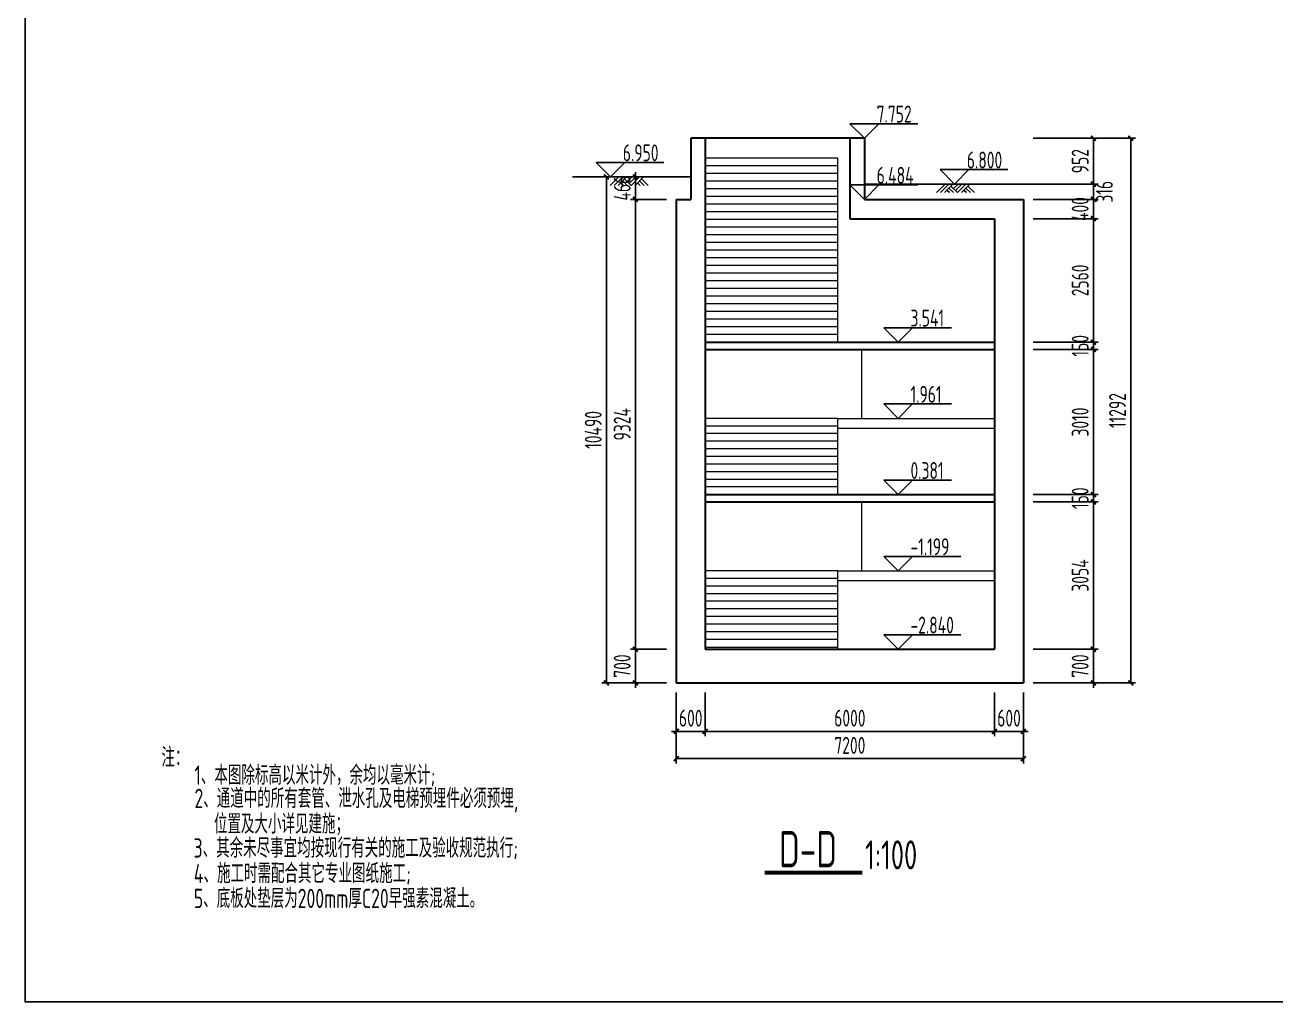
# Model space of a CAD drawing. Header units: millimetres. Extents: x -897614 to 191467, y -439928 to 101803.
# Drawn here: x -439323 to -413381, y -295322 to -275070 of the extents above; entities that cross this region are included whole.
import ezdxf

# ---------------------------------------------------------------- set-up
doc = ezdxf.new("R2010")
doc.units = ezdxf.units.MM
doc.header["$LTSCALE"] = 1000
for name, color, linetype in [('DIM_ELEV', 3, 'Continuous'), ('DIM_LEAD', 3, 'Continuous'), ('DIM_SYMB', 3, 'Continuous'), ('DMX', 7, 'Continuous'), ('gps', 233, 'Continuous'), ('PUB_TEXT', 7, 'Continuous'), ('STAIR', 2, 'Continuous'), ('TEXT(水平)', 7, 'Continuous')]:
    doc.layers.add(name, color=color, linetype=linetype)
doc.layers.add('DY', color=1, linetype='Continuous', plot=False)
doc.layers.add('WALL', color=6, linetype='Continuous', lineweight=30)
doc.styles.add('TSSD', font='tssdeng.shx', dxfattribs={"width": 0.7, "bigfont": 'tssdchn.shx'})
doc.styles.add('TSSD_Rein', font='tssdeng.shx', dxfattribs={"width": 0.75, "bigfont": 'hztxt.shx'})
doc.dimstyles.new('TSD', dxfattribs={"dimtxt": 350, "dimasz": 100, "dimexe": 100, "dimexo": 200, "dimgap": 100, "dimtad": 1, "dimdec": 0, "dimzin": 0, "dimdsep": 46, "dimtxsty": 'TSSD', "dimblk": 'ARCHTICK', "dimcen": 0.09, "dimclrt": 7, "dimazin": 2, "dimtfac": 1, "dimtdec": 0, "dimtix": 1, "dimtmove": 2, "dimatfit": 3, "dimfxl": 0, "dimtolj": 1, "dimtzin": 0, "dimarcsym": 0})

# ---------------------------------------------------------------- blocks, each defined once
blk = doc.blocks.new('_ArchTick')
at = {"color": 0, "linetype": 'ByBlock', "const_width": 0.4}
blk.add_lwpolyline([(-0.5, -0.5), (0.5, 0.5)], dxfattribs=at)
blk = doc.blocks.new('*D1043')
at = {"layer": 'Defpoints', "color": 0, "transparency": 16777216}
for p in [(-425818, -288708), (-425218, -288708), (-425218, -289713)]:
    blk.add_point(p, dxfattribs=at)
at = {"layer": 'DIM_LEAD', "color": 0, "lineweight": -2, "transparency": 16777216}
for p, q in [((-425818, -288908), (-425818, -289813)), ((-425218, -288908), (-425218, -289813)), ((-425818, -289713), (-425918, -289713)), ((-425818, -289713), (-425218, -289713)), ((-425218, -289713), (-425118, -289713))]:
    blk.add_line(p, q, dxfattribs=at)
at = {"layer": 'DIM_LEAD', "color": 0, "lineweight": -2, "transparency": 16777216, "xscale": 100, "yscale": 100, "zscale": 100}
blk.add_blockref('_ArchTick', (-425818, -289713), dxfattribs=at)
at = {"layer": 'DIM_LEAD', "color": 0, "lineweight": -2, "transparency": 16777216, "xscale": 100, "yscale": 100, "zscale": 100, "rotation": 180}
blk.add_blockref('_ArchTick', (-425218, -289713), dxfattribs=at)
at = {"layer": 'DIM_LEAD', "color": 7, "transparency": 16777216, "insert": (-425518, -289438), "char_height": 350, "attachment_point": 5, "style": 'TSSD'}
blk.add_mtext('\\A1;600', dxfattribs=at)
blk = doc.blocks.new('*D1044')
at = {"layer": 'Defpoints', "color": 0, "transparency": 16777216}
for p in [(-425218, -288708), (-419218, -288708), (-419218, -289713)]:
    blk.add_point(p, dxfattribs=at)
at = {"layer": 'DIM_LEAD', "color": 0, "lineweight": -2, "transparency": 16777216}
for p, q in [((-425218, -288908), (-425218, -289813)), ((-419218, -288908), (-419218, -289813)), ((-425218, -289713), (-419218, -289713))]:
    blk.add_line(p, q, dxfattribs=at)
at = {"layer": 'DIM_LEAD', "color": 0, "lineweight": -2, "transparency": 16777216, "xscale": 100, "yscale": 100, "zscale": 100, "rotation": 180}
blk.add_blockref('_ArchTick', (-425218, -289713), dxfattribs=at)
at = {"layer": 'DIM_LEAD', "color": 0, "lineweight": -2, "transparency": 16777216, "xscale": 100, "yscale": 100, "zscale": 100}
blk.add_blockref('_ArchTick', (-419218, -289713), dxfattribs=at)
at = {"layer": 'DIM_LEAD', "color": 7, "transparency": 16777216, "insert": (-422218, -289438), "char_height": 350, "attachment_point": 5, "style": 'TSSD'}
blk.add_mtext('\\A1;6000', dxfattribs=at)
blk = doc.blocks.new('*D1045')
at = {"layer": 'Defpoints', "color": 0, "transparency": 16777216}
for p in [(-419218, -288708), (-418618, -288708), (-418618, -289713)]:
    blk.add_point(p, dxfattribs=at)
at = {"layer": 'DIM_LEAD', "color": 0, "lineweight": -2, "transparency": 16777216}
for p, q in [((-419218, -288908), (-419218, -289813)), ((-418618, -288908), (-418618, -289813)), ((-419218, -289713), (-419318, -289713)), ((-419218, -289713), (-418618, -289713)), ((-418618, -289713), (-418518, -289713))]:
    blk.add_line(p, q, dxfattribs=at)
at = {"layer": 'DIM_LEAD', "color": 0, "lineweight": -2, "transparency": 16777216, "xscale": 100, "yscale": 100, "zscale": 100}
blk.add_blockref('_ArchTick', (-419218, -289713), dxfattribs=at)
at = {"layer": 'DIM_LEAD', "color": 0, "lineweight": -2, "transparency": 16777216, "xscale": 100, "yscale": 100, "zscale": 100, "rotation": 180}
blk.add_blockref('_ArchTick', (-418618, -289713), dxfattribs=at)
at = {"layer": 'DIM_LEAD', "color": 7, "transparency": 16777216, "insert": (-418918, -289438), "char_height": 350, "attachment_point": 5, "style": 'TSSD'}
blk.add_mtext('\\A1;600', dxfattribs=at)
blk = doc.blocks.new('*D1046')
at = {"layer": 'Defpoints', "color": 0, "transparency": 16777216}
for p in [(-425818, -288708), (-418618, -288708), (-425818, -290278)]:
    blk.add_point(p, dxfattribs=at)
at = {"layer": 'DIM_LEAD', "color": 0, "lineweight": -2, "transparency": 16777216}
for p, q in [((-425818, -288908), (-425818, -290378)), ((-418618, -288908), (-418618, -290378)), ((-418618, -290278), (-425818, -290278))]:
    blk.add_line(p, q, dxfattribs=at)
at = {"layer": 'DIM_LEAD', "color": 0, "lineweight": -2, "transparency": 16777216, "xscale": 100, "yscale": 100, "zscale": 100, "rotation": 180}
blk.add_blockref('_ArchTick', (-425818, -290278), dxfattribs=at)
at = {"layer": 'DIM_LEAD', "color": 0, "lineweight": -2, "transparency": 16777216, "xscale": 100, "yscale": 100, "zscale": 100}
blk.add_blockref('_ArchTick', (-418618, -290278), dxfattribs=at)
at = {"layer": 'DIM_LEAD', "color": 7, "transparency": 16777216, "insert": (-422218, -290003), "char_height": 350, "attachment_point": 5, "style": 'TSSD'}
blk.add_mtext('\\A1;7200', dxfattribs=at)
blk = doc.blocks.new('*D1047')
at = {"layer": 'Defpoints', "color": 0, "transparency": 16777216}
for p in [(-418618, -288008), (-417167, -288008), (-418618, -288708)]:
    blk.add_point(p, dxfattribs=at)
at = {"layer": 'DIM_LEAD', "color": 0, "lineweight": -2, "transparency": 16777216}
for p, q in [((-417167, -288008), (-417167, -287908)), ((-418418, -288008), (-417067, -288008)), ((-417167, -288708), (-417167, -288008)), ((-418418, -288708), (-417067, -288708)), ((-417167, -288708), (-417167, -288808))]:
    blk.add_line(p, q, dxfattribs=at)
at = {"layer": 'DIM_LEAD', "color": 0, "lineweight": -2, "transparency": 16777216, "xscale": 100, "yscale": 100, "zscale": 100}
for p, rotation in [((-417167, -288008), 270), ((-417167, -288708), 90)]:
    blk.add_blockref('_ArchTick', p, dxfattribs=dict(at, rotation=rotation))
at = {"layer": 'DIM_LEAD', "color": 7, "transparency": 16777216, "insert": (-417442, -288358), "char_height": 350, "attachment_point": 5, "rotation": 90, "style": 'TSSD'}
blk.add_mtext('\\A1;700', dxfattribs=at)
blk = doc.blocks.new('*D1048')
at = {"layer": 'Defpoints', "color": 0, "transparency": 16777216}
for p in [(-418618, -284954), (-417167, -284954), (-418618, -288008, 0)]:
    blk.add_point(p, dxfattribs=at)
at = {"layer": 'DIM_LEAD', "color": 0, "lineweight": -2, "transparency": 16777216}
for p, q in [((-418418, -284954), (-417067, -284954)), ((-417167, -288008), (-417167, -284954)), ((-418418, -288008), (-417067, -288008))]:
    blk.add_line(p, q, dxfattribs=at)
at = {"layer": 'DIM_LEAD', "color": 0, "lineweight": -2, "transparency": 16777216, "xscale": 100, "yscale": 100, "zscale": 100}
for p, rotation in [((-417167, -284954), 90), ((-417167, -288008), 270)]:
    blk.add_blockref('_ArchTick', p, dxfattribs=dict(at, rotation=rotation))
at = {"layer": 'DIM_LEAD', "color": 7, "transparency": 16777216, "insert": (-417442, -286481), "char_height": 350, "attachment_point": 5, "rotation": 90, "style": 'TSSD'}
blk.add_mtext('\\A1;3054', dxfattribs=at)
blk = doc.blocks.new('*D1049')
at = {"layer": 'Defpoints', "color": 0, "transparency": 16777216}
for p in [(-418618, -284804), (-417167, -284804), (-418618, -284954)]:
    blk.add_point(p, dxfattribs=at)
at = {"layer": 'DIM_LEAD', "color": 0, "lineweight": -2, "transparency": 16777216}
for p, q in [((-418418, -284804), (-417067, -284804)), ((-417167, -284804), (-417167, -284704)), ((-417167, -284954), (-417167, -284804)), ((-418418, -284954), (-417067, -284954)), ((-417167, -284954), (-417167, -285054))]:
    blk.add_line(p, q, dxfattribs=at)
at = {"layer": 'DIM_LEAD', "color": 0, "lineweight": -2, "transparency": 16777216, "xscale": 100, "yscale": 100, "zscale": 100}
for p, rotation in [((-417167, -284804), 270), ((-417167, -284954), 90)]:
    blk.add_blockref('_ArchTick', p, dxfattribs=dict(at, rotation=rotation))
at = {"layer": 'DIM_LEAD', "color": 7, "transparency": 16777216, "insert": (-417442, -284879), "char_height": 350, "attachment_point": 5, "rotation": 90, "style": 'TSSD'}
blk.add_mtext('\\A1;150', dxfattribs=at)
blk = doc.blocks.new('*D1050')
at = {"layer": 'Defpoints', "color": 0, "transparency": 16777216}
for p in [(-418618, -281794), (-417167, -281794), (-418618, -284804)]:
    blk.add_point(p, dxfattribs=at)
at = {"layer": 'DIM_LEAD', "color": 0, "lineweight": -2, "transparency": 16777216}
for p, q in [((-418418, -281794), (-417067, -281794)), ((-417167, -284804), (-417167, -281794)), ((-418418, -284804), (-417067, -284804))]:
    blk.add_line(p, q, dxfattribs=at)
at = {"layer": 'DIM_LEAD', "color": 0, "lineweight": -2, "transparency": 16777216, "xscale": 100, "yscale": 100, "zscale": 100}
for p, rotation in [((-417167, -281794), 90), ((-417167, -284804), 270)]:
    blk.add_blockref('_ArchTick', p, dxfattribs=dict(at, rotation=rotation))
at = {"layer": 'DIM_LEAD', "color": 7, "transparency": 16777216, "insert": (-417442, -283299), "char_height": 350, "attachment_point": 5, "rotation": 90, "style": 'TSSD'}
blk.add_mtext('\\A1;3010', dxfattribs=at)
blk = doc.blocks.new('*D1051')
at = {"layer": 'Defpoints', "color": 0, "transparency": 16777216}
for p in [(-418618, -281644), (-417167, -281644), (-418618, -281794)]:
    blk.add_point(p, dxfattribs=at)
at = {"layer": 'DIM_LEAD', "color": 0, "lineweight": -2, "transparency": 16777216}
for p, q in [((-418418, -281644), (-417067, -281644)), ((-417167, -281644), (-417167, -281544)), ((-417167, -281794), (-417167, -281644)), ((-418418, -281794), (-417067, -281794)), ((-417167, -281794), (-417167, -281894))]:
    blk.add_line(p, q, dxfattribs=at)
at = {"layer": 'DIM_LEAD', "color": 0, "lineweight": -2, "transparency": 16777216, "xscale": 100, "yscale": 100, "zscale": 100}
for p, rotation in [((-417167, -281644), 270), ((-417167, -281794), 90)]:
    blk.add_blockref('_ArchTick', p, dxfattribs=dict(at, rotation=rotation))
at = {"layer": 'DIM_LEAD', "color": 7, "transparency": 16777216, "insert": (-417442, -281719), "char_height": 350, "attachment_point": 5, "rotation": 90, "style": 'TSSD'}
blk.add_mtext('\\A1;150', dxfattribs=at)
blk = doc.blocks.new('*D1052')
at = {"layer": 'Defpoints', "color": 0, "transparency": 16777216}
for p in [(-418618, -279084), (-417167, -279084), (-418618, -281644)]:
    blk.add_point(p, dxfattribs=at)
at = {"layer": 'DIM_LEAD', "color": 0, "lineweight": -2, "transparency": 16777216}
for p, q in [((-418418, -279084), (-417067, -279084)), ((-417167, -281644), (-417167, -279084)), ((-418418, -281644), (-417067, -281644))]:
    blk.add_line(p, q, dxfattribs=at)
at = {"layer": 'DIM_LEAD', "color": 0, "lineweight": -2, "transparency": 16777216, "xscale": 100, "yscale": 100, "zscale": 100}
for p, rotation in [((-417167, -279084), 90), ((-417167, -281644), 270)]:
    blk.add_blockref('_ArchTick', p, dxfattribs=dict(at, rotation=rotation))
at = {"layer": 'DIM_LEAD', "color": 7, "transparency": 16777216, "insert": (-417442, -280364), "char_height": 350, "attachment_point": 5, "rotation": 90, "style": 'TSSD'}
blk.add_mtext('\\A1;2560', dxfattribs=at)
blk = doc.blocks.new('*D1053')
at = {"layer": 'Defpoints', "color": 0, "transparency": 16777216}
for p in [(-418618, -278684), (-417167, -278684), (-418618, -279084)]:
    blk.add_point(p, dxfattribs=at)
at = {"layer": 'DIM_LEAD', "color": 0, "lineweight": -2, "transparency": 16777216}
for p, q in [((-417167, -278684), (-417167, -278584)), ((-418418, -278684), (-417067, -278684)), ((-417167, -279084), (-417167, -278684)), ((-418418, -279084), (-417067, -279084)), ((-417167, -279084), (-417167, -279184))]:
    blk.add_line(p, q, dxfattribs=at)
at = {"layer": 'DIM_LEAD', "color": 0, "lineweight": -2, "transparency": 16777216, "xscale": 100, "yscale": 100, "zscale": 100}
for p, rotation in [((-417167, -278684), 270), ((-417167, -279084), 90)]:
    blk.add_blockref('_ArchTick', p, dxfattribs=dict(at, rotation=rotation))
at = {"layer": 'DIM_LEAD', "color": 7, "transparency": 16777216, "insert": (-417442, -278884), "char_height": 350, "attachment_point": 5, "rotation": 90, "style": 'TSSD'}
blk.add_mtext('\\A1;400', dxfattribs=at)
blk = doc.blocks.new('*D1054')
at = {"layer": 'Defpoints', "color": 0, "transparency": 16777216}
for p in [(-418618, -278368), (-417167, -278368), (-418618, -278684)]:
    blk.add_point(p, dxfattribs=at)
at = {"layer": 'DIM_LEAD', "color": 0, "lineweight": -2, "transparency": 16777216}
for p, q in [((-418418, -278368), (-417067, -278368)), ((-417167, -278684), (-417167, -278368)), ((-418418, -278684), (-417067, -278684))]:
    blk.add_line(p, q, dxfattribs=at)
at = {"layer": 'DIM_LEAD', "color": 0, "lineweight": -2, "transparency": 16777216, "xscale": 100, "yscale": 100, "zscale": 100}
for p, rotation in [((-417167, -278368), 90), ((-417167, -278684), 270)]:
    blk.add_blockref('_ArchTick', p, dxfattribs=dict(at, rotation=rotation))
at = {"layer": 'DIM_LEAD', "color": 7, "transparency": 16777216, "insert": (-416940, -278526), "char_height": 350, "attachment_point": 5, "rotation": 90, "style": 'TSSD'}
blk.add_mtext('\\A1;316', dxfattribs=at)
blk = doc.blocks.new('*D1055')
at = {"layer": 'Defpoints', "color": 0, "transparency": 16777216}
for p in [(-418618, -277416), (-417167, -277416), (-418618, -278368)]:
    blk.add_point(p, dxfattribs=at)
at = {"layer": 'DIM_LEAD', "color": 0, "lineweight": -2, "transparency": 16777216}
for p, q in [((-418418, -277416), (-417067, -277416)), ((-417167, -278368), (-417167, -277416)), ((-418418, -278368), (-417067, -278368))]:
    blk.add_line(p, q, dxfattribs=at)
at = {"layer": 'DIM_LEAD', "color": 0, "lineweight": -2, "transparency": 16777216, "xscale": 100, "yscale": 100, "zscale": 100}
for p, rotation in [((-417167, -277416), 90), ((-417167, -278368), 270)]:
    blk.add_blockref('_ArchTick', p, dxfattribs=dict(at, rotation=rotation))
at = {"layer": 'DIM_LEAD', "color": 7, "transparency": 16777216, "insert": (-417442, -277892), "char_height": 350, "attachment_point": 5, "rotation": 90, "style": 'TSSD'}
blk.add_mtext('\\A1;952', dxfattribs=at)
blk = doc.blocks.new('*D1056')
at = {"layer": 'Defpoints', "color": 0, "transparency": 16777216}
for p in [(-418618, -277416), (-416393, -277416), (-418618, -288708, 0)]:
    blk.add_point(p, dxfattribs=at)
at = {"layer": 'DIM_LEAD', "color": 0, "lineweight": -2, "transparency": 16777216}
for p, q in [((-418418, -277416), (-416293, -277416)), ((-416393, -288708), (-416393, -277416)), ((-418418, -288708), (-416293, -288708))]:
    blk.add_line(p, q, dxfattribs=at)
at = {"layer": 'DIM_LEAD', "color": 0, "lineweight": -2, "transparency": 16777216, "xscale": 100, "yscale": 100, "zscale": 100}
for p, rotation in [((-416393, -277416), 90), ((-416393, -288708), 270)]:
    blk.add_blockref('_ArchTick', p, dxfattribs=dict(at, rotation=rotation))
at = {"layer": 'DIM_LEAD', "color": 7, "transparency": 16777216, "insert": (-416668, -283062), "char_height": 350, "attachment_point": 5, "rotation": 90, "style": 'TSSD'}
blk.add_mtext('\\A1;11292', dxfattribs=at)
blk = doc.blocks.new('*D1057')
at = {"layer": 'Defpoints', "color": 0, "transparency": 16777216}
for p in [(-426665, -278684), (-425818, -278684), (-425818, -288008, 0)]:
    blk.add_point(p, dxfattribs=at)
at = {"layer": 'DIM_LEAD', "color": 0, "lineweight": -2, "transparency": 16777216}
for p, q in [((-426018, -278684), (-426765, -278684)), ((-426665, -288008), (-426665, -278684)), ((-426018, -288008), (-426765, -288008))]:
    blk.add_line(p, q, dxfattribs=at)
at = {"layer": 'DIM_LEAD', "color": 0, "lineweight": -2, "transparency": 16777216, "xscale": 100, "yscale": 100, "zscale": 100}
for p, rotation in [((-426665, -278684), 90), ((-426665, -288008), 270)]:
    blk.add_blockref('_ArchTick', p, dxfattribs=dict(at, rotation=rotation))
at = {"layer": 'DIM_LEAD', "color": 7, "transparency": 16777216, "insert": (-426940, -283346), "char_height": 350, "attachment_point": 5, "rotation": 90, "style": 'TSSD'}
blk.add_mtext('\\A1;9324', dxfattribs=at)
blk = doc.blocks.new('*D1058')
at = {"layer": 'Defpoints', "color": 0, "transparency": 16777216}
for p in [(-426665, -278218), (-425818, -278218), (-425818, -278684)]:
    blk.add_point(p, dxfattribs=at)
at = {"layer": 'DIM_LEAD', "color": 0, "lineweight": -2, "transparency": 16777216}
for p, q in [((-426018, -278218), (-426765, -278218)), ((-426665, -278218), (-426665, -278118)), ((-426665, -278684), (-426665, -278218)), ((-426018, -278684), (-426765, -278684)), ((-426665, -278684), (-426665, -278784))]:
    blk.add_line(p, q, dxfattribs=at)
at = {"layer": 'DIM_LEAD', "color": 0, "lineweight": -2, "transparency": 16777216, "xscale": 100, "yscale": 100, "zscale": 100}
for p, rotation in [((-426665, -278218), 270), ((-426665, -278684), 90)]:
    blk.add_blockref('_ArchTick', p, dxfattribs=dict(at, rotation=rotation))
at = {"layer": 'DIM_LEAD', "color": 7, "transparency": 16777216, "insert": (-426940, -278451), "char_height": 350, "attachment_point": 5, "rotation": 90, "style": 'TSSD'}
blk.add_mtext('\\A1;466', dxfattribs=at)
blk = doc.blocks.new('*D1059')
at = {"layer": 'Defpoints', "color": 0, "transparency": 16777216}
for p in [(-425818, -278218), (-427265, -288708), (-425818, -288708, 0)]:
    blk.add_point(p, dxfattribs=at)
at = {"layer": 'DIM_LEAD', "color": 0, "lineweight": -2, "transparency": 16777216}
for p, q in [((-426018, -278218), (-427365, -278218)), ((-427265, -278218), (-427265, -288708)), ((-426018, -288708), (-427365, -288708))]:
    blk.add_line(p, q, dxfattribs=at)
at = {"layer": 'DIM_LEAD', "color": 0, "lineweight": -2, "transparency": 16777216, "xscale": 100, "yscale": 100, "zscale": 100}
for p, rotation in [((-427265, -278218), 90), ((-427265, -288708), 270)]:
    blk.add_blockref('_ArchTick', p, dxfattribs=dict(at, rotation=rotation))
at = {"layer": 'DIM_LEAD', "color": 7, "transparency": 16777216, "insert": (-427540, -283463), "char_height": 350, "attachment_point": 5, "rotation": 90, "style": 'TSSD'}
blk.add_mtext('\\A1;10490', dxfattribs=at)
blk = doc.blocks.new('*D1063')
at = {"layer": 'Defpoints', "color": 0, "transparency": 16777216}
for p in [(-425818, -288008), (-426665, -288708), (-425818, -288708)]:
    blk.add_point(p, dxfattribs=at)
at = {"layer": 'DIM_LEAD', "color": 0, "lineweight": -2, "transparency": 16777216}
for p, q in [((-426665, -288008), (-426665, -287908)), ((-426018, -288008), (-426765, -288008)), ((-426665, -288008), (-426665, -288708)), ((-426018, -288708), (-426765, -288708)), ((-426665, -288708), (-426665, -288808))]:
    blk.add_line(p, q, dxfattribs=at)
at = {"layer": 'DIM_LEAD', "color": 0, "lineweight": -2, "transparency": 16777216, "xscale": 100, "yscale": 100, "zscale": 100}
for p, rotation in [((-426665, -288008), 270), ((-426665, -288708), 90)]:
    blk.add_blockref('_ArchTick', p, dxfattribs=dict(at, rotation=rotation))
at = {"layer": 'DIM_LEAD', "color": 7, "transparency": 16777216, "insert": (-426940, -288358), "char_height": 350, "attachment_point": 5, "rotation": 90, "style": 'TSSD'}
blk.add_mtext('\\A1;700', dxfattribs=at)

msp = doc.modelspace()

# ---------------------------------------------------------------- linework, layer by layer
at = {"layer": 'DIM_ELEV'}
for p, q in [((-421917.68687, -277415.98268, 0), (-422217.68687, -277115.98268, 0)), ((-422217.68687, -277115.98268, 0), (-420808.89445, -277115.98268, 0)), ((-421917.68687, -277415.98268, 0), (-421617.68687, -277115.98268, 0)), ((-427181.56708, -278217.98268, 0), (-427481.56708, -277917.98268, 0)), ((-427481.56708, -277917.98268, 0), (-426072.77466, -277917.98268, 0)), ((-427181.56708, -278217.98268, 0), (-426881.56708, -277917.98268, 0)), ((-420048.3205, -278367.98268, 0), (-420348.3205, -278067.98268, 0)), ((-420348.3205, -278067.98268, 0), (-418939.52808, -278067.98268, 0)), ((-420048.3205, -278367.98268, 0), (-419748.3205, -278067.98268, 0)), ((-421917.68687, -278683.98268, 0), (-422217.68687, -278383.98268, 0)), ((-422217.68687, -278383.98268, 0), (-420808.89445, -278383.98268, 0)), ((-421917.68687, -278683.98268, 0), (-421617.68687, -278383.98268, 0)), ((-421216.03093, -281643.98268, 0), (-421516.03093, -281343.98268, 0)), ((-421516.03093, -281343.98268, 0), (-420107.23851, -281343.98268, 0)), ((-421216.03093, -281643.98268, 0), (-420916.03093, -281343.98268, 0)), ((-421216.03093, -283223.98268, 0), (-421516.03093, -282923.98268, 0)), ((-421516.03093, -282923.98268, 0), (-420107.23851, -282923.98268, 0)), ((-421216.03093, -283223.98268, 0), (-420916.03093, -282923.98268, 0)), ((-421216.03093, -284803.98268, 0), (-421516.03093, -284503.98268, 0)), ((-421516.03093, -284503.98268, 0), (-420107.23851, -284503.98268, 0)), ((-421216.03093, -284803.98268, 0), (-420916.03093, -284503.98268, 0)), ((-421216.03093, -286383.98268, 0), (-421516.03093, -286083.98268, 0)), ((-421516.03093, -286083.98268, 0), (-419920.16266, -286083.98268, 0)), ((-421216.03093, -286383.98268, 0), (-420916.03093, -286083.98268, 0)), ((-421216.03093, -288007.98268, 0), (-421516.03093, -287707.98268, 0)), ((-421516.03093, -287707.98268, 0), (-419920.16266, -287707.98268, 0)), ((-421216.03093, -288007.98268, 0), (-420916.03093, -287707.98268, 0))]:
    msp.add_line(p, q, dxfattribs=at)
at = {"layer": 'DIM_SYMB', "const_width": 80, "elevation": 0}
msp.add_lwpolyline([(-423983.37053, -292642.4769), (-421961.02407, -292642.47706)], dxfattribs=at)
at = {"layer": 'DMX'}
for p, q in [((-425517.68687, -278217.98268, 0), (-427966.53343, -278217.98268, 0)), ((-418178.95414, -278367.98268, 0), (-421917.68687, -278367.98268, 0))]:
    msp.add_line(p, q, dxfattribs=at)
at = {"layer": 'DY'}
msp.add_lwpolyline([(-439323.27949, -253321.88046), (-379923.27949, -253321.88046), (-379923.27949, -295321.88046), (-439323.27949, -295321.88046)], close=True, dxfattribs=at)
at = {"layer": 'gps'}
for p, q in [((-427187.70957, -278393.95148, 0), (-427011.74077, -278217.98268, 0)), ((-427105.40258, -278393.95148, 0), (-426929.43378, -278217.98268, 0)), ((-427023.09559, -278393.95148, 0), (-426847.12679, -278217.98268, 0)), ((-426918.07895, -278393.95148, 0), (-426970.58727, -278341.44316, 0)), ((-426835.77196, -278393.95148, 0), (-426929.43378, -278300.28967, 0)), ((-426753.46497, -278393.95148, 0), (-426888.28028, -278259.13617, 0)), ((-426835.77196, -278311.64449, 0), (-426742.11015, -278217.98268, 0)), ((-426794.61847, -278352.79799, 0), (-426659.80316, -278217.98268, 0)), ((-426753.46497, -278393.95148, 0), (-426577.49617, -278217.98268, 0)), ((-426671.15798, -278393.95148, 0), (-426495.18918, -278217.98268, 0)), ((-426566.14134, -278393.95148, 0), (-426618.64966, -278341.44316, 0)), ((-426483.83435, -278393.95148, 0), (-426577.49617, -278300.28967, 0)), ((-426401.52736, -278393.95148, 0), (-426536.34267, -278259.13617, 0)), ((-420420.98704, -278543.95148, 0), (-420245.01824, -278367.98268, 0)), ((-420338.68005, -278543.95148, 0), (-420162.71125, -278367.98268, 0)), ((-420256.37306, -278543.95148, 0), (-420080.40426, -278367.98268, 0)), ((-420151.35642, -278543.95148, 0), (-420203.86474, -278491.44316, 0)), ((-420069.04943, -278543.95148, 0), (-420162.71125, -278450.28967, 0)), ((-419986.74244, -278543.95148, 0), (-420121.55775, -278409.13617, 0)), ((-420069.04943, -278461.64449, 0), (-419975.38762, -278367.98268, 0)), ((-420027.89594, -278502.79799, 0), (-419893.08063, -278367.98268, 0)), ((-419986.74244, -278543.95148, 0), (-419810.77364, -278367.98268, 0)), ((-419904.43545, -278543.95148, 0), (-419728.46665, -278367.98268, 0)), ((-419799.41881, -278543.95148, 0), (-419851.92713, -278491.44316, 0)), ((-419717.11182, -278543.95148, 0), (-419810.77364, -278450.28967, 0)), ((-419634.80483, -278543.95148, 0), (-419769.62014, -278409.13617, 0))]:
    msp.add_line(p, q, dxfattribs=at)
at = {"layer": 'STAIR', "linetype": 'Continuous', "lineweight": 18}
for p, q in [((-422467.68687, -277827.98268, 0), (-425217.68687, -277827.98268, 0)), ((-422467.68687, -281643.98268, 0), (-422467.68687, -277827.98268, 0)), ((-422467.68687, -277986.98268, 0), (-425217.68687, -277986.98268, 0)), ((-422467.68687, -278145.98268, 0), (-425217.68687, -278145.98268, 0)), ((-422467.68687, -278304.98268, 0), (-425217.68687, -278304.98268, 0)), ((-422467.68687, -278463.98268, 0), (-425217.68687, -278463.98268, 0)), ((-422467.68687, -278622.98268, 0), (-425217.68687, -278622.98268, 0)), ((-422467.68687, -278781.98268, 0), (-425217.68687, -278781.98268, 0)), ((-422467.68687, -278940.98268, 0), (-425217.68687, -278940.98268, 0)), ((-422467.68687, -279099.98268, 0), (-425217.68687, -279099.98268, 0)), ((-422467.68687, -279258.98268, 0), (-425217.68687, -279258.98268, 0)), ((-422467.68687, -279417.98268, 0), (-425217.68687, -279417.98268, 0)), ((-422467.68687, -279576.98268, 0), (-425217.68687, -279576.98268, 0)), ((-422467.68687, -279735.98268, 0), (-425217.68687, -279735.98268, 0)), ((-422467.68687, -279894.98268, 0), (-425217.68687, -279894.98268, 0)), ((-422467.68687, -280053.98268, 0), (-425217.68687, -280053.98268, 0)), ((-422467.68687, -280212.98268, 0), (-425217.68687, -280212.98268, 0)), ((-422467.68687, -280371.98268, 0), (-425217.68687, -280371.98268, 0)), ((-422467.68687, -280530.98268, 0), (-425217.68687, -280530.98268, 0)), ((-422467.68687, -280689.98268, 0), (-425217.68687, -280689.98268, 0)), ((-422467.68687, -280848.98268, 0), (-425217.68687, -280848.98268, 0)), ((-422467.68687, -281007.98268, 0), (-425217.68687, -281007.98268, 0)), ((-422467.68687, -281166.98268, 0), (-425217.68687, -281166.98268, 0)), ((-422467.68687, -281325.98268, 0), (-425217.68687, -281325.98268, 0)), ((-422467.68687, -281484.98268, 0), (-425217.68687, -281484.98268, 0)), ((-425217.68687, -281643.98268, 0), (-422467.68687, -281643.98268, 0)), ((-421967.68687, -283223.98268, 0), (-421967.68687, -281793.98268, 0)), ((-422467.68687, -283223.98268, 0), (-425217.68687, -283223.98268, 0)), ((-422467.68687, -284803.98268, 0), (-422467.68687, -283223.98268, 0)), ((-422467.68687, -283223.98268, 0), (-419217.68687, -283223.98268, 0)), ((-422467.68687, -283381.98268, 0), (-425217.68687, -283381.98268, 0)), ((-422467.68687, -283539.98268, 0), (-425217.68687, -283539.98268, 0)), ((-422467.68687, -283423.98268, 0), (-419217.68687, -283423.98268, 0)), ((-422467.68687, -283697.98268, 0), (-425217.68687, -283697.98268, 0)), ((-422467.68687, -283855.98268, 0), (-425217.68687, -283855.98268, 0)), ((-422467.68687, -284013.98268, 0), (-425217.68687, -284013.98268, 0)), ((-422467.68687, -284171.98268, 0), (-425217.68687, -284171.98268, 0)), ((-422467.68687, -284329.98268, 0), (-425217.68687, -284329.98268, 0)), ((-422467.68687, -284487.98268, 0), (-425217.68687, -284487.98268, 0)), ((-422467.68687, -284645.98268, 0), (-425217.68687, -284645.98268, 0)), ((-425217.68687, -284803.98268, 0), (-422467.68687, -284803.98268, 0)), ((-421967.68687, -286383.98268, 0), (-421967.68687, -284953.98268, 0)), ((-422467.68687, -286383.98268, 0), (-425217.68687, -286383.98268, 0)), ((-422467.68687, -288024.98268, 0), (-422467.68687, -286383.98268, 0)), ((-422467.68687, -286383.98268, 0), (-419217.68687, -286383.98268, 0)), ((-422467.68687, -286541.98268, 0), (-425217.68687, -286541.98268, 0)), ((-422467.68687, -286583.98268, 0), (-419217.68687, -286583.98268, 0)), ((-422467.68687, -286699.98268, 0), (-425217.68687, -286699.98268, 0)), ((-422467.68687, -286857.98268, 0), (-425217.68687, -286857.98268, 0)), ((-422467.68687, -287015.98268, 0), (-425217.68687, -287015.98268, 0)), ((-422467.68687, -287173.98268, 0), (-425217.68687, -287173.98268, 0)), ((-422467.68687, -287331.98268, 0), (-425217.68687, -287331.98268, 0)), ((-422467.68687, -287489.98268, 0), (-425217.68687, -287489.98268, 0)), ((-422467.68687, -287647.98268, 0), (-425217.68687, -287647.98268, 0)), ((-422467.68687, -287805.98268, 0), (-425217.68687, -287805.98268, 0)), ((-425217.68687, -287963.98268, 0), (-422467.68687, -287963.98268, 0))]:
    msp.add_line(p, q, dxfattribs=at)
at = {"layer": 'WALL'}
for p, q in [((-425517.68687, -277415.98268, 0), (-425517.68687, -278683.98268, 0)), ((-421917.68687, -277415.98268, 0), (-425517.68687, -277415.98268, 0)), ((-425217.68687, -277415.98268, 0), (-425217.68687, -288007.98268, 0)), ((-422217.68687, -277415.98268, 0), (-422217.68687, -279083.98268, 0)), ((-421917.68687, -277415.98268, 0), (-421917.68687, -278683.98268, 0)), ((-425817.68687, -278683.98268, 0), (-425517.68687, -278683.98268, 0)), ((-425817.68687, -278683.98268, 0), (-425817.68687, -288707.98268, 0)), ((-421917.68687, -278683.98268, 0), (-418617.68687, -278683.98268, 0)), ((-418617.68687, -278683.98268, 0), (-418617.68687, -288707.98268, 0)), ((-422217.68687, -279083.98268, 0), (-419217.68687, -279083.98268, 0)), ((-419217.68687, -279083.98268, 0), (-419217.68687, -288007.98268, 0)), ((-425217.68687, -281643.98268, 0), (-419217.68687, -281643.98268, 0)), ((-425217.68687, -281793.98268, 0), (-419217.68687, -281793.98268, 0)), ((-425217.68687, -284803.98268, 0), (-419217.68687, -284803.98268, 0)), ((-425217.68687, -284953.98268, 0), (-419217.68687, -284953.98268, 0)), ((-425217.68687, -288007.98268, 0), (-419217.68687, -288007.98268, 0)), ((-425817.68687, -288707.98268, 0), (-418617.68687, -288707.98268, 0))]:
    msp.add_line(p, q, dxfattribs=at)

# ---------------------------------------------------------------- texts
at = {"layer": 'DIM_ELEV', "style": 'TSSD', "width": 0.7}
for s, p in [('7.752', (-421662.16148, -277091.88763, 0)), ('6.950', (-426926.04169, -277893.88763, 0)), ('6.800', (-419792.79511, -278043.88763, 0)), ('6.484', (-421662.16148, -278359.88763, 0)), ('3.541', (-420960.50554, -281319.88763, 0)), ('1.961', (-420960.50554, -282899.88763, 0)), ('0.381', (-420960.50554, -284479.88763, 0)), ('-1.199', (-420960.50554, -286059.88763, 0)), ('-2.840', (-420960.50554, -287683.88763, 0))]:
    msp.add_text(s, height=350, dxfattribs=at).set_placement(p)
at = {"layer": 'PUB_TEXT', "style": 'TSSD', "width": 0.7}
for s, height, p in [('D-D', 750, (-423687.28906, -292529.32485, 0)), ('1:100', 600, (-421900.96549, -292572.79488, 0))]:
    msp.add_text(s, height=height, rotation=359.999999146, dxfattribs=at).set_placement(p)
at = {"layer": 'TEXT(水平)', "style": 'TSSD_Rein', "width": 0.7}
for s, p in [('注：', (-436494.34991, -290451.22205)), ('1、本图除标高以米计外，余均以毫米计;', (-435809.03577, -290820.26191)), ('2、通道中的所有套管、泄水孔及电梯预埋件必须预埋,', (-435808.96857, -291302.10702)), ('位置及大小详见建施；    ', (-435405.72872, -291831.37565)), ('3、其余未尽事宜均按现行有关的施工及验收规范执行;    ', (-435827.65925, -292329.81691)), ('4、施工时需配合其它专业图纸施工;    ', (-435822.66556, -292857.93479)), ('5、底板处垫层为200mm厚C20早强素混凝土。    ', (-435822.66556, -293375.25323))]:
    msp.add_text(s, height=400, dxfattribs=at).set_placement(p)

# ---------------------------------------------------------------- dimensions: what is measured, and where the dimension line sits
at = {"layer": 'DIM_LEAD'}
for base, p1, p2, picture, middle in [((-417166.66859, -277415.98268, 0), (-418617.68687, -278367.98268, 0), (-418617.68687, -277415.98268, 0), '*D1055', (-417441.66859, -277891.98268, 0)), ((-416393.38521, -277415.98268, 0), (-418617.68687, -288707.98268, 0), (-418617.68687, -277415.98268, 0), '*D1056', (-416668.38521, -283061.98268, 0)), ((-426665.31052, -278217.98268, 0), (-425817.68687, -278683.98268, 0), (-425817.68687, -278217.98268, 0), '*D1058', (-426940.31052, -278450.98268, 0)), ((-427264.64943, -288707.98268, 0), (-425817.68687, -278217.98268, 0), (-425817.68687, -288707.98268, 0), '*D1059', (-427539.64943, -283462.98268, 0)), ((-417166.66859, -278683.98268, 0), (-418617.68687, -279083.98268, 0), (-418617.68687, -278683.98268, 0), '*D1053', (-417441.66859, -278883.98268, 0)), ((-426665.31052, -278683.98268, 0), (-425817.68687, -288007.98268, 0), (-425817.68687, -278683.98268, 0), '*D1057', (-426940.31052, -283345.98268, 0)), ((-417166.66859, -279083.98268, 0), (-418617.68687, -281643.98268, 0), (-418617.68687, -279083.98268, 0), '*D1052', (-417441.66859, -280363.98268, 0)), ((-417166.66859, -281643.98268, 0), (-418617.68687, -281793.98268, 0), (-418617.68687, -281643.98268, 0), '*D1051', (-417441.66859, -281718.98268, 0)), ((-417166.66859, -281793.98268, 0), (-418617.68687, -284803.98268, 0), (-418617.68687, -281793.98268, 0), '*D1050', (-417441.66859, -283298.98268, 0)), ((-417166.66859, -284803.98268, 0), (-418617.68687, -284953.98268, 0), (-418617.68687, -284803.98268, 0), '*D1049', (-417441.66859, -284878.98268, 0)), ((-417166.66859, -284953.98268, 0), (-418617.68687, -288007.98268, 0), (-418617.68687, -284953.98268, 0), '*D1048', (-417441.66859, -286480.98268, 0)), ((-426665.31052, -288707.98268, 0), (-425817.68687, -288007.98268, 0), (-425817.68687, -288707.98268, 0), '*D1063', (-426940.31052, -288357.98268, 0)), ((-417166.66859, -288007.98268, 0), (-418617.68687, -288707.98268, 0), (-418617.68687, -288007.98268, 0), '*D1047', (-417441.66859, -288357.98268, 0))]:
    dim = msp.add_linear_dim(base=base, p1=p1, p2=p2, angle=90, dimstyle='TSD', override={"dimtfillclr": 256}, dxfattribs=at)
    dim.commit()
    dim.dimension.update_dxf_attribs({"geometry": picture, "text_midpoint": middle})
dim = msp.add_linear_dim(base=(-417166.66859, -278367.98268, 0), p1=(-418617.68687, -278683.98268, 0), p2=(-418617.68687, -278367.98268, 0), angle=90, dimstyle='TSD', override={"dimtfillclr": 256}, dxfattribs=at)
dim.commit()
dim.dimension.update_dxf_attribs({"geometry": '*D1054', "text_midpoint": (-416939.62805, -278525.98268, 0), "dimtype": 160})
for base, p1, p2, picture, middle in [((-425217.68687, -289713.04563, 0), (-425817.68687, -288707.98268, 0), (-425217.68687, -288707.98268, 0), '*D1043', (-425517.68687, -289438.04563, 0)), ((-425817.68687, -290278.38378, 0), (-418617.68687, -288707.98268, 0), (-425817.68687, -288707.98268, 0), '*D1046', (-422217.68687, -290003.38378, 0)), ((-419217.68687, -289713.04563, 0), (-425217.68687, -288707.98268, 0), (-419217.68687, -288707.98268, 0), '*D1044', (-422217.68687, -289438.04563, 0)), ((-418617.68687, -289713.04563, 0), (-419217.68687, -288707.98268, 0), (-418617.68687, -288707.98268, 0), '*D1045', (-418917.68687, -289438.04563, 0))]:
    dim = msp.add_linear_dim(base=base, p1=p1, p2=p2, dimstyle='TSD', override={"dimtfillclr": 256}, dxfattribs=at)
    dim.commit()
    dim.dimension.update_dxf_attribs({"geometry": picture, "text_midpoint": middle})

doc.saveas('drawing.dxf')
